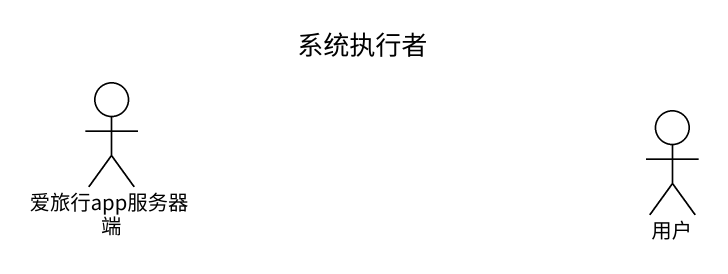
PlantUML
@startuml
title 系统执行者
actor 爱旅行app服务器端
actor 用户
@enduml
